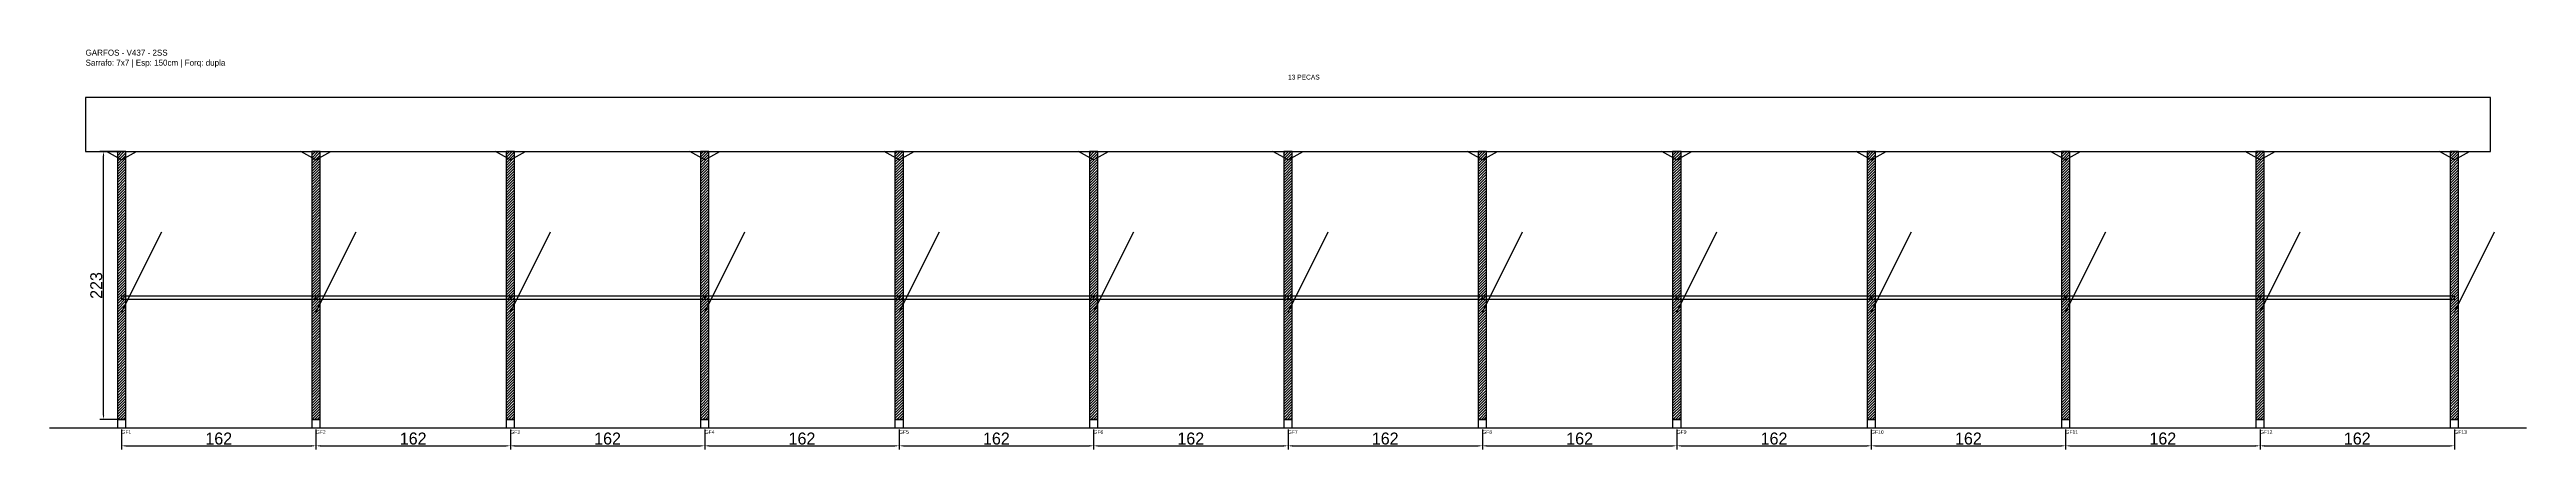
# Model space of a CAD drawing. Header units: metres. Extents: x -30 to 2033, y -25 to 308.
import ezdxf

# ---------------------------------------------------------------- set-up
doc = ezdxf.new("R2010")
doc.units = ezdxf.units.M
for name, color, linetype in [('BARRA_ANCORAGEM', 1, 'Continuous'), ('COTA', 241, 'Continuous'), ('GARFOS OK', 3, 'Continuous'), ('NOME DA VIGA', 6, 'Continuous'), ('SARR_7x7', 40, 'Continuous'), ('TIRAS REESCORAMENTO', 252, 'Continuous'), ('VIGAS', 3, 'Continuous')]:
    doc.layers.add(name, color=color, linetype=linetype)
doc.dimstyles.new('EZ DXF', dxfattribs={"dimtxt": 10, "dimasz": 3.5, "dimexe": 3, "dimexo": 1.5, "dimgap": 1, "dimtad": 1, "dimdec": 1, "dimdsep": 46, "dimcen": 2.5, "dimazin": 3, "dimtfac": 1, "dimtmove": 0, "dimatfit": 3})

msp = doc.modelspace()

# ---------------------------------------------------------------- hatches: boundary and pattern name
at = {"layer": 'COTA'}
h = msp.add_hatch(dxfattribs=at)
h.set_pattern_fill('ANSI31', scale=0.5)
h.paths.add_polyline_path([(26.5, 0), (33.5, 0), (33.5, 223), (26.5, 223)])
h = msp.add_hatch(dxfattribs=at)
h.set_pattern_fill('ANSI31', scale=0.5)
h.paths.add_polyline_path([(188.46, 0), (195.46, 0), (195.46, 223), (188.46, 223)])
h = msp.add_hatch(dxfattribs=at)
h.set_pattern_fill('ANSI31', scale=0.5)
h.paths.add_polyline_path([(350.42, 0), (357.42, 0), (357.42, 223), (350.42, 223)])
h = msp.add_hatch(dxfattribs=at)
h.set_pattern_fill('ANSI31', scale=0.5)
h.paths.add_polyline_path([(512.37, 0), (519.37, 0), (519.37, 223), (512.37, 223)])
h = msp.add_hatch(dxfattribs=at)
h.set_pattern_fill('ANSI31', scale=0.5)
h.paths.add_polyline_path([(674.33, 0), (681.33, 0), (681.33, 223), (674.33, 223)])
h = msp.add_hatch(dxfattribs=at)
h.set_pattern_fill('ANSI31', scale=0.5)
h.paths.add_polyline_path([(836.29, 0), (843.29, 0), (843.29, 223), (836.29, 223)])
h = msp.add_hatch(dxfattribs=at)
h.set_pattern_fill('ANSI31', scale=0.5)
h.paths.add_polyline_path([(998.25, 0), (1005.25, 0), (1005.25, 223), (998.25, 223)])
h = msp.add_hatch(dxfattribs=at)
h.set_pattern_fill('ANSI31', scale=0.5)
h.paths.add_polyline_path([(1160.21, 0), (1167.21, 0), (1167.21, 223), (1160.21, 223)])
h = msp.add_hatch(dxfattribs=at)
h.set_pattern_fill('ANSI31', scale=0.5)
h.paths.add_polyline_path([(1322.17, 0), (1329.17, 0), (1329.17, 223), (1322.17, 223)])
h = msp.add_hatch(dxfattribs=at)
h.set_pattern_fill('ANSI31', scale=0.5)
h.paths.add_polyline_path([(1484.12, 0), (1491.12, 0), (1491.12, 223), (1484.12, 223)])
h = msp.add_hatch(dxfattribs=at)
h.set_pattern_fill('ANSI31', scale=0.5)
h.paths.add_polyline_path([(1646.08, 0), (1653.08, 0), (1653.08, 223), (1646.08, 223)])
h = msp.add_hatch(dxfattribs=at)
h.set_pattern_fill('ANSI31', scale=0.5)
h.paths.add_polyline_path([(1808.04, 0), (1815.04, 0), (1815.04, 223), (1808.04, 223)])
h = msp.add_hatch(dxfattribs=at)
h.set_pattern_fill('ANSI31', scale=0.5)
h.paths.add_polyline_path([(1970, 0), (1977, 0), (1977, 223), (1970, 223)])

# ---------------------------------------------------------------- linework, layer by layer
at = {"layer": 'BARRA_ANCORAGEM'}
for p, q in [((30, 89.2), (63.45, 156.1)), ((191.96, 89.2), (225.41, 156.1)), ((353.92, 89.2), (387.37, 156.1)), ((515.87, 89.2), (549.32, 156.1)), ((677.83, 89.2), (711.28, 156.1)), ((839.79, 89.2), (873.24, 156.1)), ((1001.75, 89.2), (1035.2, 156.1)), ((1163.71, 89.2), (1197.16, 156.1)), ((1325.67, 89.2), (1359.12, 156.1)), ((1487.62, 89.2), (1521.07, 156.1)), ((1649.58, 89.2), (1683.03, 156.1)), ((1811.54, 89.2), (1844.99, 156.1)), ((1973.5, 89.2), (2006.95, 156.1))]:
    msp.add_line(p, q, dxfattribs=at)
at = {"layer": 'GARFOS OK'}
for p, q in [((30, 216), (17.5, 223)), ((17.5, 223), (42.5, 223)), ((30, 216), (42.5, 223)), ((191.96, 216), (179.46, 223)), ((179.46, 223), (204.46, 223)), ((191.96, 216), (204.46, 223)), ((353.92, 216), (341.42, 223)), ((341.42, 223), (366.42, 223)), ((353.92, 216), (366.42, 223)), ((515.87, 216), (503.37, 223)), ((503.37, 223), (528.37, 223)), ((515.87, 216), (528.37, 223)), ((677.83, 216), (665.33, 223)), ((665.33, 223), (690.33, 223)), ((677.83, 216), (690.33, 223)), ((839.79, 216), (827.29, 223)), ((827.29, 223), (852.29, 223)), ((839.79, 216), (852.29, 223)), ((1001.75, 216), (989.25, 223)), ((989.25, 223), (1014.25, 223)), ((1001.75, 216), (1014.25, 223)), ((1163.71, 216), (1151.21, 223)), ((1151.21, 223), (1176.21, 223)), ((1163.71, 216), (1176.21, 223)), ((1325.67, 216), (1313.17, 223)), ((1313.17, 223), (1338.17, 223)), ((1325.67, 216), (1338.17, 223)), ((1487.62, 216), (1475.12, 223)), ((1475.12, 223), (1500.12, 223)), ((1487.62, 216), (1500.12, 223)), ((1649.58, 216), (1637.08, 223)), ((1637.08, 223), (1662.08, 223)), ((1649.58, 216), (1662.08, 223)), ((1811.54, 216), (1799.04, 223)), ((1799.04, 223), (1824.04, 223)), ((1811.54, 216), (1824.04, 223)), ((1973.5, 216), (1961, 223)), ((1961, 223), (1986, 223)), ((1973.5, 216), (1986, 223))]:
    msp.add_line(p, q, dxfattribs=at)
at = {"layer": 'GARFOS OK', "linetype": 'CONTINUOUS'}
msp.add_line((-30, -7), (2033.5, -7), dxfattribs=at)
at = {"layer": 'GARFOS OK'}
for points in [[(26.5, 0), (33.5, 0), (33.5, 223), (26.5, 223), (26.5, 0)], [(188.46, 0), (195.46, 0), (195.46, 223), (188.46, 223), (188.46, 0)], [(350.42, 0), (357.42, 0), (357.42, 223), (350.42, 223), (350.42, 0)], [(512.37, 0), (519.37, 0), (519.37, 223), (512.37, 223), (512.37, 0)], [(674.33, 0), (681.33, 0), (681.33, 223), (674.33, 223), (674.33, 0)], [(836.29, 0), (843.29, 0), (843.29, 223), (836.29, 223), (836.29, 0)], [(998.25, 0), (1005.25, 0), (1005.25, 223), (998.25, 223), (998.25, 0)], [(1160.21, 0), (1167.21, 0), (1167.21, 223), (1160.21, 223), (1160.21, 0)], [(1322.17, 0), (1329.17, 0), (1329.17, 223), (1322.17, 223), (1322.17, 0)], [(1484.12, 0), (1491.12, 0), (1491.12, 223), (1484.12, 223), (1484.12, 0)], [(1646.08, 0), (1653.08, 0), (1653.08, 223), (1646.08, 223), (1646.08, 0)], [(1808.04, 0), (1815.04, 0), (1815.04, 223), (1808.04, 223), (1808.04, 0)], [(1970, 0), (1977, 0), (1977, 223), (1970, 223), (1970, 0)]]:
    msp.add_lwpolyline(points, dxfattribs=at)
at = {"layer": 'SARR_7x7'}
for points in [[(26.5, -7), (33.5, -7), (33.5, 0), (26.5, 0), (26.5, -7)], [(188.46, -7), (195.46, -7), (195.46, 0), (188.46, 0), (188.46, -7)], [(350.42, -7), (357.42, -7), (357.42, 0), (350.42, 0), (350.42, -7)], [(512.37, -7), (519.37, -7), (519.37, 0), (512.37, 0), (512.37, -7)], [(674.33, -7), (681.33, -7), (681.33, 0), (674.33, 0), (674.33, -7)], [(836.29, -7), (843.29, -7), (843.29, 0), (836.29, 0), (836.29, -7)], [(998.25, -7), (1005.25, -7), (1005.25, 0), (998.25, 0), (998.25, -7)], [(1160.21, -7), (1167.21, -7), (1167.21, 0), (1160.21, 0), (1160.21, -7)], [(1322.17, -7), (1329.17, -7), (1329.17, 0), (1322.17, 0), (1322.17, -7)], [(1484.12, -7), (1491.12, -7), (1491.12, 0), (1484.12, 0), (1484.12, -7)], [(1646.08, -7), (1653.08, -7), (1653.08, 0), (1646.08, 0), (1646.08, -7)], [(1808.04, -7), (1815.04, -7), (1815.04, 0), (1808.04, 0), (1808.04, -7)], [(1970, -7), (1977, -7), (1977, 0), (1970, 0), (1970, -7)]]:
    msp.add_lwpolyline(points, dxfattribs=at)
at = {"layer": 'TIRAS REESCORAMENTO'}
for points in [[(30, 100), (191.96, 100), (191.96, 102.5), (30, 102.5), (30, 100)], [(191.96, 100), (353.92, 100), (353.92, 102.5), (191.96, 102.5), (191.96, 100)], [(353.92, 100), (515.87, 100), (515.87, 102.5), (353.92, 102.5), (353.92, 100)], [(515.87, 100), (677.83, 100), (677.83, 102.5), (515.87, 102.5), (515.87, 100)], [(677.83, 100), (839.79, 100), (839.79, 102.5), (677.83, 102.5), (677.83, 100)], [(839.79, 100), (1001.75, 100), (1001.75, 102.5), (839.79, 102.5), (839.79, 100)], [(1001.75, 100), (1163.71, 100), (1163.71, 102.5), (1001.75, 102.5), (1001.75, 100)], [(1163.71, 100), (1325.67, 100), (1325.67, 102.5), (1163.71, 102.5), (1163.71, 100)], [(1325.67, 100), (1487.62, 100), (1487.62, 102.5), (1325.67, 102.5), (1325.67, 100)], [(1487.62, 100), (1649.58, 100), (1649.58, 102.5), (1487.62, 102.5), (1487.62, 100)], [(1649.58, 100), (1811.54, 100), (1811.54, 102.5), (1649.58, 102.5), (1649.58, 100)], [(1811.54, 100), (1973.5, 100), (1973.5, 102.5), (1811.54, 102.5), (1811.54, 100)]]:
    msp.add_lwpolyline(points, dxfattribs=at)
at = {"layer": 'VIGAS'}
msp.add_lwpolyline([(0, 223), (2003.5, 223), (2003.5, 268), (0, 268), (0, 223)], dxfattribs=at)

# ---------------------------------------------------------------- texts
at = {"layer": 'NOME DA VIGA'}
for s, height, p in [('13 PECAS', 4, (1001.75, 283)), ('GF1', 3, (30, -12)), ('GF2', 3, (191.96, -12)), ('GF3', 3, (353.92, -12)), ('GF4', 3, (515.87, -12)), ('GF5', 3, (677.83, -12)), ('GF6', 3, (839.79, -12)), ('GF7', 3, (1001.75, -12)), ('GF8', 3, (1163.71, -12)), ('GF9', 3, (1325.67, -12)), ('GF10', 3, (1487.62, -12)), ('GF11', 3, (1649.58, -12)), ('GF12', 3, (1811.54, -12)), ('GF13', 3, (1973.5, -12))]:
    msp.add_text(s, height=height, dxfattribs=at).set_placement(p)
at = {"layer": 'NOME DA VIGA', "insert": (0, 293), "char_height": 5, "attachment_point": 7}
msp.add_mtext('GARFOS - V437 - 2SS\\PSarrafo: 7x7 | Esp: 150cm | Forq: dupla', dxfattribs=at)

# ---------------------------------------------------------------- dimensions: what is measured, and where the dimension line sits
at = {"layer": 'COTA'}
msp.add_linear_dim(base=(15, 0), p1=(30, 0), p2=(30, 223), angle=90, dimstyle='EZ DXF', dxfattribs=at).render()
for base, p1, p2 in [((30, -22), (30, -7), (191.96, -7)), ((191.96, -22), (191.96, -7), (353.92, -7)), ((353.9167, -22), (353.9167, -7), (515.875, -7)), ((515.87, -22), (515.87, -7), (677.83, -7)), ((677.83, -22), (677.83, -7), (839.79, -7)), ((839.79, -22), (839.79, -7), (1001.75, -7)), ((1001.75, -22), (1001.75, -7), (1163.71, -7)), ((1163.71, -22), (1163.71, -7), (1325.67, -7)), ((1325.6667, -22), (1325.6667, -7), (1487.625, -7)), ((1487.62, -22), (1487.62, -7), (1649.58, -7)), ((1649.58, -22), (1649.58, -7), (1811.54, -7)), ((1811.54, -22), (1811.54, -7), (1973.5, -7))]:
    msp.add_linear_dim(base=base, p1=p1, p2=p2, dimstyle='EZ DXF', dxfattribs=at).render()

doc.saveas('drawing.dxf')
